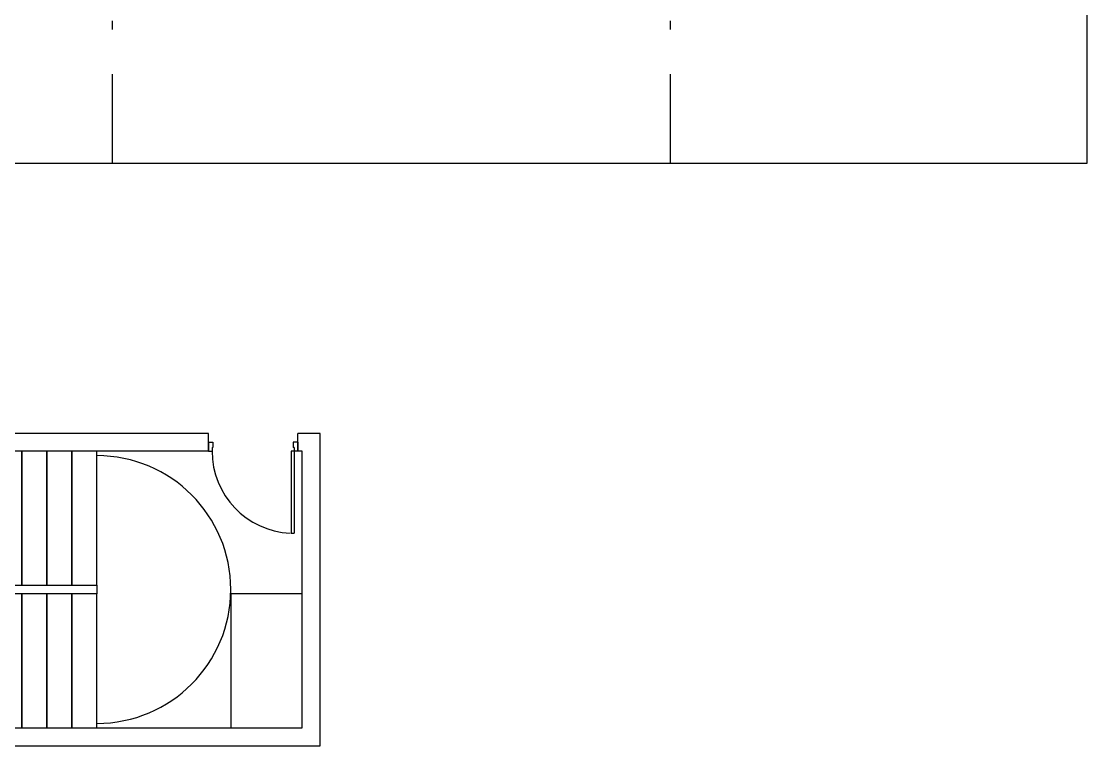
# Model space of a CAD drawing. Header units: millimetres. Extents: x 182 to 575, y -105 to 95.
# Drawn here: x 216.52 to 228.45, y -11.49 to -3.38 of the extents above; entities that cross this region are included whole.
import ezdxf

# ---------------------------------------------------------------- set-up
doc = ezdxf.new("R2010")
doc.units = ezdxf.units.MM
doc.header["$MEASUREMENT"] = 0
doc.linetypes.add('DASHDOT', pattern=[1, 0.5, -0.25, 0, -0.25])
doc.linetypes.add('HIDDEN2', pattern=[0.1875, 0.125, -0.0625])
for name, color, linetype in [('ALV_2', 2, 'Continuous'), ('base', 253, 'Continuous'), ('construir', 10, 'Continuous'), ('DEMOLIR', 10, 'HIDDEN2'), ('EIXOS', 31, 'DASHDOT')]:
    doc.layers.add(name, color=color, linetype=linetype)

msp = doc.modelspace()

# ---------------------------------------------------------------- linework, layer by layer
at = {"layer": 'ALV_2'}
for p, q in [((218.616, -8.094), (218.616, -8.194)), ((218.616, -8.094), (218.666, -8.094)), ((218.666, -8.094), (218.666, -8.154)), ((219.566, -8.094), (219.566, -8.154)), ((219.616, -8.094), (219.566, -8.094)), ((219.616, -8.094), (219.616, -8.194)), ((218.616, -8.194), (218.656, -8.194)), ((218.656, -8.154), (218.656, -8.194)), ((218.656, -8.154), (218.666, -8.154)), ((219.541, -8.194), (219.541, -9.113)), ((219.576, -8.194), (219.541, -8.194)), ((219.576, -8.154), (219.566, -8.154)), ((219.576, -8.154), (219.576, -8.194)), ((219.576, -8.194), (219.576, -9.113)), ((219.616, -8.194), (219.576, -8.194)), ((219.541, -9.113), (219.576, -9.113))]:
    msp.add_line(p, q, dxfattribs=at)
msp.add_arc((219.576, -8.194), 0.92, 180, 267.2137, dxfattribs=at)
at = {"layer": 'base'}
msp.add_lwpolyline([(228.455, -4.97), (181.939, -4.97), (181.939, 11.813), (228.455, 11.813)], close=True, dxfattribs=at)
at = {"layer": 'construir'}
for p, q in [((218.616, -8.194), (218.616, -7.994)), ((219.616, -8.194), (219.616, -7.994))]:
    msp.add_line(p, q, dxfattribs=at)
for points in [[(218.616, -7.994), (212.586, -7.994), (212.586, -11.494), (219.866, -11.494), (219.866, -7.994), (219.616, -7.994)], [(218.616, -8.194), (212.786, -8.194), (212.786, -11.294), (219.666, -11.294), (219.666, -8.194), (219.616, -8.194)]]:
    msp.add_lwpolyline(points, dxfattribs=at)
for points in [[(216.526, -8.194), (216.246, -8.194), (216.246, -9.694), (216.526, -9.694)], [(216.806, -8.194), (216.526, -8.194), (216.526, -9.694), (216.806, -9.694)], [(217.086, -8.194), (216.806, -8.194), (216.806, -9.694), (217.086, -9.694)], [(217.366, -8.194), (217.086, -8.194), (217.086, -9.694), (217.366, -9.694)], [(214.286, -9.694), (217.366, -9.694), (217.366, -9.794), (214.286, -9.794)], [(216.526, -9.794), (216.246, -9.794), (216.246, -11.294), (216.526, -11.294)], [(216.806, -9.794), (216.526, -9.794), (216.526, -11.294), (216.806, -11.294)], [(217.086, -9.794), (216.806, -9.794), (216.806, -11.294), (217.086, -11.294)], [(217.366, -9.794), (217.086, -9.794), (217.086, -11.294), (217.366, -11.294)], [(219.666, -11.294), (219.666, -9.794), (218.866, -9.794), (218.866, -11.294)]]:
    msp.add_lwpolyline(points, close=True, dxfattribs=at)
msp.add_arc((217.366, -9.744), 1.5, 270, 90, dxfattribs=at)
at = {"layer": 'DEMOLIR'}
for p, q in [((218.616, -8.094), (218.616, -8.194)), ((218.616, -8.094), (218.666, -8.094)), ((218.666, -8.094), (218.666, -8.154)), ((219.566, -8.094), (219.566, -8.154)), ((219.616, -8.094), (219.566, -8.094)), ((219.616, -8.094), (219.616, -8.194)), ((218.616, -8.194), (218.656, -8.194)), ((218.656, -8.154), (218.656, -8.194)), ((218.656, -8.154), (218.666, -8.154)), ((219.541, -8.194), (219.541, -9.113)), ((219.576, -8.194), (219.541, -8.194)), ((219.576, -8.154), (219.566, -8.154)), ((219.576, -8.154), (219.576, -8.194)), ((219.576, -8.194), (219.576, -9.113)), ((219.616, -8.194), (219.576, -8.194)), ((219.541, -9.113), (219.576, -9.113))]:
    msp.add_line(p, q, dxfattribs=at)
at = {"layer": 'EIXOS', "linetype": 'DASHDOT', "ltscale": 2}
for p, q in [((217.541, -4.97), (217.541, 11.813)), ((223.791, -4.97), (223.791, 11.813))]:
    msp.add_line(p, q, dxfattribs=at)

doc.saveas('drawing.dxf')
